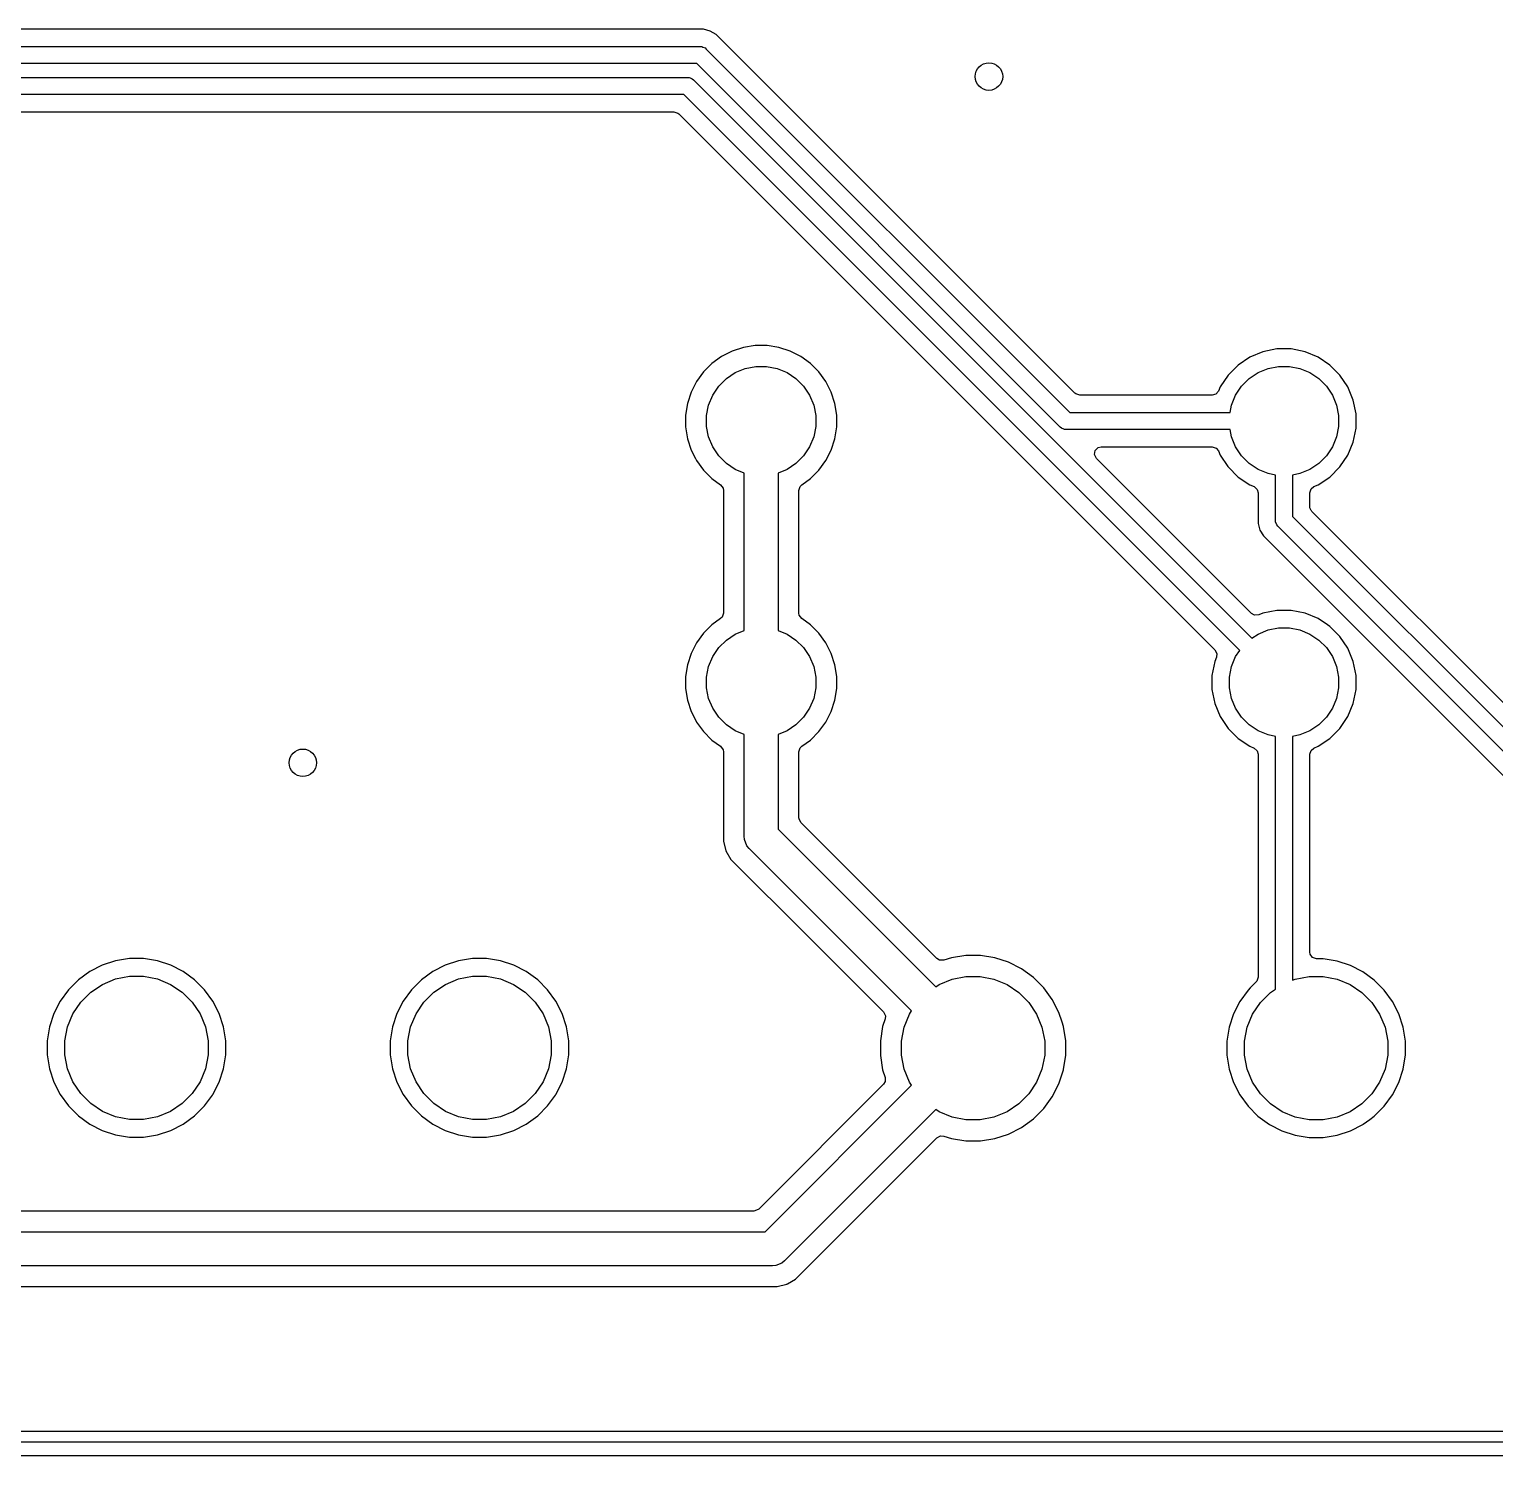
# Model space of a CAD drawing. Extents: x 0 to 130, y -140 to 0.
# Drawn here: x 63.51 to 84.87, y -140.1 to -119.31 of the extents above; entities that cross this region are included whole.
import ezdxf

# ---------------------------------------------------------------- set-up
doc = ezdxf.new("R2010")
doc.units = 0
doc.layers.add('BLACK', color=7, linetype='CONTINUOUS')

msp = doc.modelspace()

# ---------------------------------------------------------------- linework, layer by layer
at = {"layer": 'BLACK', "linetype": 'CONTINUOUS'}
for p, q in [((73.341831, -119.3105), (60.152545, -119.3105)), ((73.341832, -119.3105), (73.341831, -119.3105)), ((73.341834, -119.3105), (73.341832, -119.3105)), ((73.388091, -119.322895), (73.341834, -119.3105)), ((73.388092, -119.322895), (73.388091, -119.322895)), ((73.43733, -119.336088), (73.388092, -119.322895)), ((73.437337, -119.336091), (73.43733, -119.336088)), ((73.522959, -119.385525), (73.437337, -119.336091)), ((60.007777, -119.561), (73.292396, -119.561)), ((73.292396, -119.561), (73.316782, -119.563402)), ((73.316782, -119.563402), (73.316783, -119.563402)), ((73.316783, -119.563402), (73.32998, -119.568868)), ((73.32998, -119.568868), (73.361842, -119.582066)), ((73.361842, -119.582066), (73.361847, -119.582071)), ((73.361847, -119.582071), (73.380784, -119.597612)), ((73.522959, -119.385526), (73.522959, -119.385525)), ((77.800818, -123.663385), (73.522959, -119.385526)), ((73.380784, -119.597612), (78.678172, -124.895)), ((59.82138, -120.011), (73.106, -120.011)), ((73.24062, -119.811), (59.956, -119.811)), ((73.106, -120.011), (73.130386, -120.013402)), ((73.130386, -120.013402), (73.130387, -120.013402)), ((73.130387, -120.013402), (73.143584, -120.018868)), ((73.143584, -120.018868), (73.175446, -120.032066)), ((78.538008, -125.108388), (73.24062, -119.811)), ((73.175446, -120.032066), (73.175451, -120.032071)), ((73.175451, -120.032071), (73.194388, -120.047612)), ((73.194388, -120.047612), (81.331979, -128.185202)), ((73.054224, -120.261), (59.769604, -120.261)), ((81.155202, -128.361979), (73.054224, -120.261)), ((62.440545, -120.5115), (72.909455, -120.5115)), ((72.909455, -120.5115), (72.967646, -120.530407)), ((72.967646, -120.530407), (72.979459, -120.540496)), ((72.979459, -120.540496), (80.793669, -128.354707)), ((78.752937, -124.615504), (77.800818, -123.663385)), ((73.603214, -124.078766), (73.463073, -124.180585)), ((73.757558, -124.000125), (73.603214, -124.078766)), ((73.757561, -124.000123), (73.757558, -124.000125)), ((73.922293, -123.946598), (73.757561, -124.000123)), ((73.922297, -123.946597), (73.922293, -123.946598)), ((74.093386, -123.9195), (73.922297, -123.946597)), ((74.093389, -123.9195), (74.093386, -123.9195)), ((74.266611, -123.9195), (74.093389, -123.9195)), ((74.266614, -123.9195), (74.266611, -123.9195)), ((74.437702, -123.946597), (74.266614, -123.9195)), ((74.437706, -123.946598), (74.437702, -123.946597)), ((74.602438, -124.000123), (74.437706, -123.946598)), ((74.602441, -124.000125), (74.602438, -124.000123)), ((74.756785, -124.078766), (74.602441, -124.000125)), ((74.756787, -124.078767), (74.756785, -124.078766)), ((74.756788, -124.078768), (74.756787, -124.078767)), ((74.896928, -124.180586), (74.756788, -124.078768)), ((81.493581, -124.009869), (81.302402, -124.089058)), ((81.696532, -123.9695), (81.493581, -124.009869)), ((81.696535, -123.9695), (81.696532, -123.9695)), ((81.903465, -123.9695), (81.696535, -123.9695)), ((81.903467, -123.9695), (81.903465, -123.9695)), ((82.106418, -124.009869), (81.903467, -123.9695)), ((82.297597, -124.089058), (82.106418, -124.009869)), ((73.463073, -124.180585), (73.340585, -124.303073)), ((73.802883, -124.314463), (73.947772, -124.254448)), ((73.947772, -124.254448), (74.101586, -124.223852)), ((74.101586, -124.223852), (74.258414, -124.223852)), ((74.258414, -124.223852), (74.412228, -124.254448)), ((74.412228, -124.254448), (74.557117, -124.314463)), ((75.019414, -124.303072), (74.896928, -124.180586)), ((81.130348, -124.20402), (80.98402, -124.350348)), ((81.302402, -124.089058), (81.130348, -124.20402)), ((81.422883, -124.314463), (81.567772, -124.254448)), ((81.567772, -124.254448), (81.721586, -124.223852)), ((81.721586, -124.223852), (81.878414, -124.223852)), ((81.878414, -124.223852), (82.032228, -124.254448)), ((82.032228, -124.254448), (82.177117, -124.314463)), ((82.469651, -124.20402), (82.297597, -124.089058)), ((82.469655, -124.204023), (82.469651, -124.20402)), ((82.615977, -124.350345), (82.469655, -124.204023)), ((73.238766, -124.443214), (73.160125, -124.597558)), ((73.340585, -124.303073), (73.238766, -124.443214)), ((73.561592, -124.512485), (73.672485, -124.401592)), ((73.672485, -124.401592), (73.802883, -124.314463)), ((74.557117, -124.314463), (74.687515, -124.401592)), ((74.687515, -124.401592), (74.798408, -124.512485)), ((75.121232, -124.443212), (75.019414, -124.303072)), ((75.199873, -124.597555), (75.121232, -124.443212)), ((80.98402, -124.350348), (80.869058, -124.522402)), ((81.181592, -124.512485), (81.292485, -124.401592)), ((81.292485, -124.401592), (81.422883, -124.314463)), ((82.177117, -124.314463), (82.307515, -124.401592)), ((82.307515, -124.401592), (82.418408, -124.512485)), ((82.730941, -124.522402), (82.615977, -124.350345)), ((73.160123, -124.597561), (73.106598, -124.762293)), ((73.160125, -124.597558), (73.160123, -124.597561)), ((73.414448, -124.787772), (73.474463, -124.642883)), ((73.474463, -124.642883), (73.561592, -124.512485)), ((74.798408, -124.512485), (74.885537, -124.642883)), ((74.885537, -124.642883), (74.945552, -124.787772)), ((75.199873, -124.597557), (75.199873, -124.597555)), ((75.199874, -124.597558), (75.199873, -124.597557)), ((75.199876, -124.597561), (75.199874, -124.597558)), ((75.253401, -124.762293), (75.199876, -124.597561)), ((78.76475, -124.625593), (78.752937, -124.615504)), ((78.822941, -124.6445), (78.76475, -124.625593)), ((80.752334, -124.6445), (78.822941, -124.6445)), ((80.804061, -124.629912), (80.752334, -124.6445)), ((80.843798, -124.583386), (80.804061, -124.629912)), ((80.869058, -124.522402), (80.843798, -124.583386)), ((81.034448, -124.787772), (81.094463, -124.642883)), ((81.094463, -124.642883), (81.181592, -124.512485)), ((82.418408, -124.512485), (82.505537, -124.642883)), ((82.505537, -124.642883), (82.565552, -124.787772)), ((82.81013, -124.71358), (82.730941, -124.522402)), ((82.8505, -124.916535), (82.81013, -124.71358)), ((73.106597, -124.762297), (73.0795, -124.933385)), ((73.0795, -124.933385), (73.0795, -125.106614)), ((73.106598, -124.762293), (73.106597, -124.762297)), ((73.383852, -124.941586), (73.414448, -124.787772)), ((74.945552, -124.787772), (74.976148, -124.941586)), ((75.253402, -124.762297), (75.253401, -124.762293)), ((75.2805, -124.933385), (75.253402, -124.762297)), ((75.2805, -125.106614), (75.2805, -124.933385)), ((78.678172, -124.895), (81.013119, -124.895)), ((81.013119, -124.895), (81.034448, -124.787772)), ((82.565552, -124.787772), (82.596148, -124.941586)), ((82.8505, -125.123465), (82.8505, -124.916535)), ((73.0795, -125.106614), (73.106597, -125.277702)), ((73.383852, -125.098414), (73.383852, -124.941586)), ((73.414448, -125.252228), (73.383852, -125.098414)), ((74.976148, -125.098414), (74.945552, -125.252228)), ((74.976148, -124.941586), (74.976148, -125.098414)), ((75.253402, -125.277702), (75.2805, -125.106614)), ((78.556944, -125.123928), (78.538008, -125.108388)), ((78.55695, -125.123934), (78.556944, -125.123928)), ((78.588811, -125.137131), (78.55695, -125.123934)), ((78.602009, -125.142598), (78.588811, -125.137131)), ((78.60201, -125.142598), (78.602009, -125.142598)), ((78.626396, -125.145), (78.60201, -125.142598)), ((81.013119, -125.145), (78.626396, -125.145)), ((81.034448, -125.252228), (81.013119, -125.145)), ((82.596148, -125.098414), (82.565552, -125.252228)), ((82.596148, -124.941586), (82.596148, -125.098414)), ((82.81013, -125.32642), (82.8505, -125.123465)), ((73.106597, -125.277702), (73.106598, -125.277706)), ((73.106598, -125.277706), (73.160123, -125.442438)), ((73.474463, -125.397117), (73.414448, -125.252228)), ((74.945552, -125.252228), (74.885537, -125.397117)), ((75.199876, -125.442438), (75.253401, -125.277706)), ((75.253401, -125.277706), (75.253402, -125.277702)), ((81.094463, -125.397117), (81.034448, -125.252228)), ((82.565552, -125.252228), (82.505537, -125.397117)), ((82.730941, -125.517598), (82.81013, -125.32642)), ((73.160123, -125.442438), (73.160125, -125.442441)), ((73.160125, -125.442441), (73.222318, -125.564504)), ((73.222318, -125.564504), (73.238768, -125.596788)), ((73.561592, -125.527515), (73.474463, -125.397117)), ((73.672485, -125.638408), (73.561592, -125.527515)), ((74.798408, -125.527515), (74.687515, -125.638408)), ((74.885537, -125.397117), (74.798408, -125.527515)), ((75.121232, -125.596788), (75.199873, -125.442445)), ((75.199873, -125.442445), (75.199874, -125.44244)), ((75.199874, -125.44244), (75.199876, -125.442438)), ((79.037765, -125.509987), (79.047336, -125.449555)), ((79.065542, -125.564504), (79.037765, -125.509987)), ((79.047336, -125.449555), (79.090601, -125.40629)), ((81.324707, -127.823669), (79.065542, -125.564504)), ((79.090601, -125.40629), (79.135546, -125.3955)), ((79.135546, -125.3955), (80.752334, -125.3955)), ((80.752334, -125.3955), (80.810525, -125.414407)), ((80.810525, -125.414407), (80.843798, -125.456614)), ((80.843798, -125.456614), (80.869058, -125.517597)), ((80.869058, -125.517597), (80.97957, -125.682991)), ((81.181592, -125.527515), (81.094463, -125.397117)), ((81.292485, -125.638408), (81.181592, -125.527515)), ((82.418408, -125.527515), (82.307515, -125.638408)), ((82.505537, -125.397117), (82.418408, -125.527515)), ((82.615977, -125.689655), (82.730941, -125.517598)), ((73.238768, -125.596788), (73.340586, -125.736928)), ((73.340586, -125.736928), (73.463072, -125.859414)), ((73.802883, -125.725537), (73.672485, -125.638408)), ((73.93, -125.77819), (73.802883, -125.725537)), ((73.93, -128.071809), (73.93, -125.77819)), ((74.557117, -125.725537), (74.43, -125.77819)), ((74.43, -125.77819), (74.43, -128.071809)), ((74.687515, -125.638408), (74.557117, -125.725537)), ((74.896928, -125.859414), (75.019414, -125.736928)), ((75.019414, -125.736928), (75.121232, -125.596788)), ((80.97957, -125.682991), (80.984023, -125.689655)), ((80.984023, -125.689655), (81.130345, -125.835977)), ((81.422883, -125.725537), (81.292485, -125.638408)), ((81.567772, -125.785552), (81.422883, -125.725537)), ((81.675, -125.806881), (81.567772, -125.785552)), ((82.032228, -125.785552), (81.925, -125.806881)), ((82.177117, -125.725537), (82.032228, -125.785552)), ((82.307515, -125.638408), (82.177117, -125.725537)), ((82.469655, -125.835977), (82.615977, -125.689655)), ((73.463072, -125.859414), (73.588692, -125.950682)), ((73.588692, -125.950682), (73.624655, -126.000181)), ((73.624655, -126.000181), (73.6295, -126.030774)), ((74.7305, -126.030774), (74.749407, -125.972583)), ((74.749407, -125.972583), (74.771305, -125.950684)), ((74.771305, -125.950684), (74.896928, -125.859414)), ((81.130345, -125.835977), (81.302402, -125.950941)), ((81.302402, -125.950941), (81.363386, -125.976201)), ((81.363386, -125.976201), (81.40991, -126.015935)), ((81.675, -126.464), (81.675, -125.806881)), ((81.925, -125.806881), (81.925, -126.412223)), ((82.194407, -126.009473), (82.236612, -125.976201)), ((82.236612, -125.976201), (82.297598, -125.950941)), ((82.297598, -125.950941), (82.469655, -125.835977)), ((73.6295, -126.030774), (73.6295, -127.819225)), ((74.7305, -127.819225), (74.7305, -126.030774)), ((81.40991, -126.015935), (81.4245, -126.067664)), ((81.4245, -126.067664), (81.4245, -126.513435)), ((82.1755, -126.067664), (82.194407, -126.009473)), ((82.1755, -126.267455), (82.1755, -126.067664)), ((81.925, -126.412223), (88.852607, -133.33983)), ((82.176719, -126.282942), (82.1755, -126.267455)), ((82.187243, -126.303597), (82.176719, -126.282942)), ((82.194407, -126.325646), (82.187243, -126.303597)), ((82.200869, -126.330341), (82.194407, -126.325646)), ((82.204496, -126.337459), (82.200869, -126.330341)), ((88.834013, -132.966976), (82.204496, -126.337459)), ((81.4245, -126.513435), (81.429682, -126.532773)), ((81.429682, -126.532773), (81.450091, -126.608942)), ((81.450091, -126.608942), (81.499525, -126.694563)), ((81.677402, -126.488386), (81.675, -126.464)), ((81.696066, -126.533446), (81.677402, -126.488386)), ((81.696071, -126.533451), (81.696066, -126.533446)), ((81.711612, -126.552388), (81.696071, -126.533451)), ((88.67583, -133.516607), (81.711612, -126.552388)), ((81.499525, -126.694563), (81.499526, -126.694563)), ((81.499526, -126.694563), (88.302976, -133.498013)), ((73.588691, -127.899317), (73.463077, -127.990581)), ((73.610593, -127.877416), (73.588691, -127.899317)), ((73.6295, -127.819225), (73.610593, -127.877416)), ((74.735345, -127.849817), (74.7305, -127.819225)), ((74.771309, -127.899317), (74.735345, -127.849817)), ((74.896922, -127.990581), (74.771309, -127.899317)), ((81.371598, -127.849929), (81.324707, -127.823669)), ((81.432595, -127.84513), (81.371598, -127.849929)), ((81.493581, -127.819869), (81.432595, -127.84513)), ((81.696532, -127.7795), (81.493581, -127.819869)), ((81.696535, -127.7795), (81.696532, -127.7795)), ((81.903465, -127.7795), (81.696535, -127.7795)), ((81.903467, -127.7795), (81.903465, -127.7795)), ((82.106418, -127.819869), (81.903467, -127.7795)), ((82.297597, -127.899058), (82.106418, -127.819869)), ((82.434579, -127.990586), (82.297597, -127.899058)), ((73.340585, -128.113073), (73.238766, -128.253214)), ((73.463077, -127.990581), (73.340585, -128.113073)), ((73.672485, -128.211592), (73.802883, -128.124463)), ((73.802883, -128.124463), (73.93, -128.071809)), ((74.43, -128.071809), (74.557117, -128.124463)), ((74.557117, -128.124463), (74.687515, -128.211592)), ((74.896924, -127.990583), (74.896922, -127.990581)), ((74.896928, -127.990586), (74.896924, -127.990583)), ((75.019414, -128.113072), (74.896928, -127.990586)), ((75.121232, -128.253212), (75.019414, -128.113072)), ((81.331979, -128.185202), (81.422883, -128.124463)), ((81.422883, -128.124463), (81.567772, -128.064448)), ((81.567772, -128.064448), (81.721586, -128.033852)), ((81.721586, -128.033852), (81.878414, -128.033852)), ((81.878414, -128.033852), (82.032228, -128.064448)), ((82.032228, -128.064448), (82.177117, -128.124463)), ((82.177117, -128.124463), (82.307515, -128.211592)), ((82.469655, -128.014023), (82.434579, -127.990586)), ((82.615977, -128.160345), (82.469655, -128.014023)), ((73.238766, -128.253214), (73.160125, -128.407558)), ((73.474463, -128.452883), (73.561592, -128.322485)), ((73.561592, -128.322485), (73.672485, -128.211592)), ((74.687515, -128.211592), (74.798408, -128.322485)), ((74.798408, -128.322485), (74.885537, -128.452883)), ((75.199873, -128.407555), (75.121232, -128.253212)), ((82.307515, -128.211592), (82.418408, -128.322485)), ((82.418408, -128.322485), (82.505537, -128.452883)), ((82.730941, -128.332402), (82.615977, -128.160345)), ((82.81013, -128.52358), (82.730941, -128.332402)), ((73.160123, -128.407561), (73.106598, -128.572293)), ((73.160125, -128.407558), (73.160123, -128.407561)), ((73.414448, -128.597772), (73.474463, -128.452883)), ((74.885537, -128.452883), (74.945552, -128.597772)), ((75.199873, -128.407557), (75.199873, -128.407555)), ((75.199874, -128.407558), (75.199873, -128.407557)), ((75.199876, -128.407561), (75.199874, -128.407558)), ((75.253401, -128.572293), (75.199876, -128.407561)), ((80.789869, -128.523581), (80.7495, -128.726532)), ((80.81513, -128.462595), (80.789869, -128.523581)), ((80.793669, -128.354707), (80.821446, -128.409224)), ((80.821446, -128.409224), (80.81513, -128.462595)), ((81.034448, -128.597772), (81.094463, -128.452883)), ((81.094463, -128.452883), (81.155202, -128.361979)), ((82.505537, -128.452883), (82.565552, -128.597772)), ((82.8505, -128.726535), (82.81013, -128.52358)), ((73.106597, -128.572297), (73.0795, -128.743385)), ((73.0795, -128.743385), (73.0795, -128.916614)), ((73.106598, -128.572293), (73.106597, -128.572297)), ((73.383852, -128.751586), (73.414448, -128.597772)), ((73.383852, -128.908414), (73.383852, -128.751586)), ((74.945552, -128.597772), (74.976148, -128.751586)), ((74.976148, -128.751586), (74.976148, -128.908414)), ((75.253402, -128.572297), (75.253401, -128.572293)), ((75.2805, -128.743385), (75.253402, -128.572297)), ((75.2805, -128.916614), (75.2805, -128.743385)), ((80.7495, -128.726532), (80.7495, -128.933467)), ((81.003852, -128.751586), (81.034448, -128.597772)), ((81.003852, -128.908414), (81.003852, -128.751586)), ((82.565552, -128.597772), (82.596148, -128.751586)), ((82.596148, -128.751586), (82.596148, -128.908414)), ((82.8505, -128.933465), (82.8505, -128.726535)), ((73.0795, -128.916614), (73.106597, -129.087702)), ((73.414448, -129.062228), (73.383852, -128.908414)), ((74.976148, -128.908414), (74.945552, -129.062228)), ((75.253402, -129.087702), (75.2805, -128.916614)), ((80.7495, -128.933467), (80.789869, -129.136418)), ((81.034448, -129.062228), (81.003852, -128.908414)), ((82.596148, -128.908414), (82.565552, -129.062228)), ((82.81013, -129.13642), (82.8505, -128.933465)), ((73.106597, -129.087702), (73.106598, -129.087706)), ((73.106598, -129.087706), (73.160123, -129.252438)), ((73.474463, -129.207117), (73.414448, -129.062228)), ((74.945552, -129.062228), (74.885537, -129.207117)), ((75.199876, -129.252438), (75.253401, -129.087706)), ((75.253401, -129.087706), (75.253402, -129.087702)), ((80.789869, -129.136418), (80.869058, -129.327597)), ((81.094463, -129.207117), (81.034448, -129.062228)), ((82.565552, -129.062228), (82.505537, -129.207117)), ((82.730941, -129.327598), (82.81013, -129.13642)), ((73.160123, -129.252438), (73.160125, -129.252441)), ((73.160125, -129.252441), (73.198418, -129.327597)), ((73.198418, -129.327597), (73.238768, -129.406788)), ((73.238768, -129.406788), (73.340586, -129.546928)), ((73.561592, -129.337515), (73.474463, -129.207117)), ((73.672485, -129.448408), (73.561592, -129.337515)), ((74.798408, -129.337515), (74.687515, -129.448408)), ((74.885537, -129.207117), (74.798408, -129.337515)), ((75.019414, -129.546928), (75.121232, -129.406788)), ((75.121232, -129.406788), (75.199873, -129.252445)), ((75.199873, -129.252445), (75.199874, -129.25244)), ((75.199874, -129.25244), (75.199876, -129.252438)), ((80.869058, -129.327597), (80.98402, -129.499651)), ((81.181592, -129.337515), (81.094463, -129.207117)), ((81.292485, -129.448408), (81.181592, -129.337515)), ((82.418408, -129.337515), (82.307515, -129.448408)), ((82.505537, -129.207117), (82.418408, -129.337515)), ((82.615977, -129.499655), (82.730941, -129.327598)), ((73.340586, -129.546928), (73.463072, -129.669414)), ((73.802883, -129.535537), (73.672485, -129.448408)), ((73.93, -129.58819), (73.802883, -129.535537)), ((73.93, -131.072), (73.93, -129.58819)), ((74.557117, -129.535537), (74.43, -129.58819)), ((74.43, -129.58819), (74.43, -130.968446)), ((74.687515, -129.448408), (74.557117, -129.535537)), ((74.896928, -129.669414), (75.019414, -129.546928)), ((80.98402, -129.499651), (80.984023, -129.499655)), ((80.984023, -129.499655), (81.130345, -129.645977)), ((81.422883, -129.535537), (81.292485, -129.448408)), ((81.567772, -129.595552), (81.422883, -129.535537)), ((81.675, -129.616881), (81.567772, -129.595552)), ((81.675, -133.299486), (81.675, -129.616881)), ((82.032228, -129.595552), (81.925, -129.616881)), ((81.925, -129.616881), (81.925, -133.171036)), ((82.177117, -129.535537), (82.032228, -129.595552)), ((82.307515, -129.448408), (82.177117, -129.535537)), ((82.469655, -129.645977), (82.615977, -129.499655)), ((73.463072, -129.669414), (73.588692, -129.760682)), ((73.588692, -129.760682), (73.624655, -129.810181)), ((73.624655, -129.810181), (73.6295, -129.840774)), ((73.6295, -129.840774), (73.6295, -130.999526)), ((74.7305, -129.840774), (74.749407, -129.782583)), ((74.7305, -130.802967), (74.7305, -129.840774)), ((74.749407, -129.782583), (74.771305, -129.760684)), ((74.771305, -129.760684), (74.896928, -129.669414)), ((81.130345, -129.645977), (81.302402, -129.760941)), ((81.302402, -129.760941), (81.363386, -129.786201)), ((81.363386, -129.786201), (81.40991, -129.825935)), ((81.40991, -129.825935), (81.4245, -129.877664)), ((82.1755, -129.877664), (82.194407, -129.819473)), ((82.194407, -129.819473), (82.236612, -129.786201)), ((82.236612, -129.786201), (82.297598, -129.760941)), ((82.297598, -129.760941), (82.469655, -129.645977)), ((81.4245, -129.877664), (81.4245, -133.123308)), ((82.1755, -132.7605), (82.1755, -129.877664)), ((74.731719, -130.818454), (74.7305, -130.802967)), ((74.759496, -130.872971), (74.731719, -130.818454)), ((76.74094, -132.854415), (74.759496, -130.872971)), ((73.6295, -130.999526), (73.6295, -131.144474)), ((73.934804, -131.120773), (73.93, -131.072)), ((73.972133, -131.210893), (73.934804, -131.120773)), ((74.43, -130.968446), (76.726577, -133.265023)), ((73.6295, -131.144474), (73.667016, -131.284485)), ((73.667016, -131.284485), (73.73949, -131.410015)), ((73.972137, -131.210897), (73.972133, -131.210893)), ((74.003223, -131.248777), (73.972137, -131.210897)), ((76.373023, -133.618577), (74.003223, -131.248777)), ((73.73949, -131.410015), (74.854474, -132.524999)), ((74.854474, -132.524999), (75.962415, -133.63294)), ((77.16171, -132.8095), (76.951759, -132.842753)), ((77.161713, -132.8095), (77.16171, -132.8095)), ((77.374287, -132.8095), (77.161713, -132.8095)), ((77.37429, -132.8095), (77.374287, -132.8095)), ((77.584238, -132.842752), (77.37429, -132.8095)), ((82.180345, -132.791093), (82.1755, -132.7605)), ((82.216309, -132.840593), (82.180345, -132.791093)), ((64.394386, -133.043714), (64.228786, -133.164029)), ((64.39439, -133.043712), (64.394386, -133.043714)), ((64.57678, -132.95078), (64.39439, -133.043712)), ((64.77147, -132.887521), (64.57678, -132.95078)), ((64.973645, -132.8555), (64.77147, -132.887521)), ((64.973648, -132.8555), (64.973645, -132.8555)), ((65.178352, -132.8555), (64.973648, -132.8555)), ((65.178355, -132.8555), (65.178352, -132.8555)), ((65.380529, -132.887521), (65.178355, -132.8555)), ((65.575219, -132.95078), (65.380529, -132.887521)), ((65.757609, -133.043712), (65.575219, -132.95078)), ((65.757613, -133.043714), (65.757609, -133.043712)), ((65.923213, -133.164029), (65.757613, -133.043714)), ((69.394386, -133.043714), (69.228786, -133.164029)), ((69.39439, -133.043712), (69.394386, -133.043714)), ((69.57678, -132.95078), (69.39439, -133.043712)), ((69.77147, -132.887521), (69.57678, -132.95078)), ((69.973645, -132.8555), (69.77147, -132.887521)), ((69.973648, -132.8555), (69.973645, -132.8555)), ((70.178352, -132.8555), (69.973648, -132.8555)), ((70.178355, -132.8555), (70.178352, -132.8555)), ((70.380529, -132.887521), (70.178355, -132.8555)), ((70.575219, -132.95078), (70.380529, -132.887521)), ((70.757609, -133.043712), (70.575219, -132.95078)), ((70.757613, -133.043714), (70.757609, -133.043712)), ((70.923213, -133.164029), (70.757613, -133.043714)), ((76.780351, -132.878565), (76.74094, -132.854415)), ((76.841536, -132.878566), (76.780351, -132.878565)), ((76.951759, -132.842753), (76.841536, -132.878566)), ((77.786412, -132.908443), (77.584238, -132.842752)), ((77.975815, -133.004948), (77.786412, -132.908443)), ((77.975819, -133.00495), (77.975815, -133.004948)), ((78.147786, -133.129891), (77.975819, -133.00495)), ((82.2745, -132.8595), (82.216309, -132.840593)), ((82.370352, -132.8595), (82.2745, -132.8595)), ((82.370355, -132.8595), (82.370352, -132.8595)), ((82.572529, -132.891521), (82.370355, -132.8595)), ((82.767219, -132.95478), (82.572529, -132.891521)), ((82.949609, -133.047712), (82.767219, -132.95478)), ((82.949613, -133.047714), (82.949609, -133.047712)), ((83.115213, -133.168029), (82.949613, -133.047714)), ((64.228786, -133.164029), (64.084029, -133.308786)), ((64.409887, -133.344339), (64.581033, -133.229983)), ((64.581033, -133.229983), (64.771201, -133.151213)), ((64.771201, -133.151213), (64.973082, -133.111056)), ((64.973082, -133.111056), (65.178918, -133.111056)), ((65.178918, -133.111056), (65.380799, -133.151213)), ((65.380799, -133.151213), (65.570967, -133.229983)), ((65.570967, -133.229983), (65.742113, -133.344339)), ((65.923215, -133.164031), (65.923213, -133.164029)), ((65.923219, -133.164034), (65.923215, -133.164031)), ((66.067966, -133.308781), (65.923219, -133.164034)), ((69.228786, -133.164029), (69.084029, -133.308786)), ((69.409887, -133.344339), (69.581033, -133.229983)), ((69.581033, -133.229983), (69.771201, -133.151213)), ((69.771201, -133.151213), (69.973082, -133.111056)), ((69.973082, -133.111056), (70.178918, -133.111056)), ((70.178918, -133.111056), (70.380799, -133.151213)), ((70.380799, -133.151213), (70.570967, -133.229983)), ((70.570967, -133.229983), (70.742113, -133.344339)), ((70.923215, -133.164031), (70.923213, -133.164029)), ((70.923219, -133.164034), (70.923215, -133.164031)), ((71.067966, -133.308781), (70.923219, -133.164034)), ((76.726577, -133.265023), (76.773033, -133.233983)), ((76.773033, -133.233983), (76.963201, -133.155213)), ((76.963201, -133.155213), (77.165082, -133.115056)), ((77.165082, -133.115056), (77.370918, -133.115056)), ((77.370918, -133.115056), (77.572799, -133.155213)), ((77.572799, -133.155213), (77.762967, -133.233983)), ((77.762967, -133.233983), (77.934113, -133.348339)), ((78.147788, -133.129893), (78.147786, -133.129891)), ((78.147792, -133.129896), (78.147788, -133.129893)), ((78.298104, -133.280208), (78.147792, -133.129896)), ((81.395509, -133.193305), (81.308607, -133.280208)), ((81.405593, -133.181499), (81.395509, -133.193305)), ((81.4245, -133.123308), (81.405593, -133.181499)), ((81.925, -133.171036), (81.963201, -133.155213)), ((81.963201, -133.155213), (82.165082, -133.115056)), ((82.165082, -133.115056), (82.370918, -133.115056)), ((82.370918, -133.115056), (82.572799, -133.155213)), ((82.572799, -133.155213), (82.762967, -133.233983)), ((82.762967, -133.233983), (82.934113, -133.348339)), ((83.115215, -133.168031), (83.115213, -133.168029)), ((83.115219, -133.168034), (83.115215, -133.168031)), ((83.259966, -133.312781), (83.115219, -133.168034)), ((63.963712, -133.47439), (63.87078, -133.65678)), ((63.963714, -133.474386), (63.963712, -133.47439)), ((64.084029, -133.308786), (63.963714, -133.474386)), ((64.264339, -133.489887), (64.409887, -133.344339)), ((65.742113, -133.344339), (65.887661, -133.489887)), ((66.067968, -133.308784), (66.067966, -133.308781)), ((66.06797, -133.308786), (66.067968, -133.308784)), ((66.188285, -133.474386), (66.06797, -133.308786)), ((66.188287, -133.47439), (66.188285, -133.474386)), ((66.28122, -133.656781), (66.188287, -133.47439)), ((68.963712, -133.47439), (68.87078, -133.65678)), ((68.963714, -133.474386), (68.963712, -133.47439)), ((69.084029, -133.308786), (68.963714, -133.474386)), ((69.264339, -133.489887), (69.409887, -133.344339)), ((70.742113, -133.344339), (70.887661, -133.489887)), ((71.067968, -133.308784), (71.067966, -133.308781)), ((71.06797, -133.308786), (71.067968, -133.308784)), ((71.188285, -133.474386), (71.06797, -133.308786)), ((71.188287, -133.47439), (71.188285, -133.474386)), ((71.28122, -133.656781), (71.188287, -133.47439)), ((77.934113, -133.348339), (78.079661, -133.493887)), ((78.298106, -133.280211), (78.298104, -133.280208)), ((78.298108, -133.280213), (78.298106, -133.280211)), ((78.423049, -133.45218), (78.298108, -133.280213)), ((78.423051, -133.452184), (78.423049, -133.45218)), ((78.519557, -133.641588), (78.423051, -133.452184)), ((81.276029, -133.312786), (81.155714, -133.478386)), ((81.308607, -133.280208), (81.276029, -133.312786)), ((81.456339, -133.493887), (81.601887, -133.348339)), ((81.601887, -133.348339), (81.675, -133.299486)), ((82.934113, -133.348339), (83.079661, -133.493887)), ((83.259968, -133.312784), (83.259966, -133.312781)), ((83.25997, -133.312786), (83.259968, -133.312784)), ((83.380285, -133.478386), (83.25997, -133.312786)), ((63.87078, -133.65678), (63.807521, -133.85147)), ((64.071213, -133.851201), (64.149983, -133.661033)), ((64.149983, -133.661033), (64.264339, -133.489887)), ((65.887661, -133.489887), (66.002017, -133.661033)), ((66.002017, -133.661033), (66.080787, -133.851201)), ((66.344477, -133.851466), (66.28122, -133.656781)), ((68.87078, -133.65678), (68.807521, -133.85147)), ((69.071213, -133.851201), (69.149983, -133.661033)), ((69.149983, -133.661033), (69.264339, -133.489887)), ((70.887661, -133.489887), (71.002017, -133.661033)), ((71.002017, -133.661033), (71.080787, -133.851201)), ((71.344477, -133.851466), (71.28122, -133.656781)), ((75.962415, -133.63294), (75.990192, -133.687457)), ((75.990192, -133.687457), (75.986566, -133.733536)), ((76.263213, -133.855201), (76.341983, -133.665033)), ((76.341983, -133.665033), (76.373023, -133.618577)), ((78.079661, -133.493887), (78.194017, -133.665033)), ((78.194017, -133.665033), (78.272787, -133.855201)), ((78.565357, -133.782546), (78.519557, -133.641588)), ((81.06278, -133.66078), (80.999521, -133.85547)), ((81.155712, -133.47839), (81.06278, -133.66078)), ((81.155714, -133.478386), (81.155712, -133.47839)), ((81.263213, -133.855201), (81.341983, -133.665033)), ((81.341983, -133.665033), (81.456339, -133.493887)), ((83.079661, -133.493887), (83.194017, -133.665033)), ((83.194017, -133.665033), (83.272787, -133.855201)), ((83.380287, -133.47839), (83.380285, -133.478386)), ((83.47322, -133.660781), (83.380287, -133.47839)), ((83.536477, -133.855466), (83.47322, -133.660781)), ((63.807521, -133.85147), (63.7755, -134.053644)), ((64.031056, -134.053082), (64.071213, -133.851201)), ((66.080787, -133.851201), (66.120944, -134.053082)), ((66.344478, -133.85147), (66.344477, -133.851466)), ((66.3765, -134.053644), (66.344478, -133.85147)), ((68.807521, -133.85147), (68.7755, -134.053644)), ((69.031056, -134.053082), (69.071213, -133.851201)), ((71.080787, -133.851201), (71.120944, -134.053082)), ((71.344478, -133.85147), (71.344477, -133.851466)), ((71.3765, -134.053644), (71.344478, -133.85147)), ((75.950753, -133.843759), (75.9175, -134.053709)), ((75.986566, -133.733536), (75.950753, -133.843759)), ((76.223056, -134.057082), (76.263213, -133.855201)), ((78.272787, -133.855201), (78.312944, -134.057082)), ((78.585247, -133.843761), (78.565357, -133.782546)), ((78.6185, -134.053709), (78.585247, -133.843761)), ((80.999521, -133.85547), (80.9675, -134.057644)), ((81.223056, -134.057082), (81.263213, -133.855201)), ((83.272787, -133.855201), (83.312944, -134.057082)), ((83.536478, -133.85547), (83.536477, -133.855466)), ((83.5685, -134.057644), (83.536478, -133.85547)), ((63.7755, -134.053644), (63.7755, -134.258355)), ((64.031056, -134.258918), (64.031056, -134.053082)), ((66.120944, -134.053082), (66.120944, -134.258918)), ((66.3765, -134.258355), (66.3765, -134.053644)), ((68.7755, -134.053644), (68.7755, -134.258355)), ((69.031056, -134.258918), (69.031056, -134.053082)), ((71.120944, -134.053082), (71.120944, -134.258918)), ((71.3765, -134.258355), (71.3765, -134.053644)), ((75.9175, -134.053709), (75.9175, -134.26629)), ((76.223056, -134.262918), (76.223056, -134.057082)), ((78.312944, -134.057082), (78.312944, -134.262918)), ((78.6185, -134.26629), (78.6185, -134.053709)), ((80.9675, -134.057644), (80.9675, -134.262355)), ((81.223056, -134.262918), (81.223056, -134.057082)), ((83.312944, -134.057082), (83.312944, -134.262918)), ((83.5685, -134.262355), (83.5685, -134.057644)), ((63.7755, -134.258355), (63.807521, -134.460529)), ((64.071213, -134.460799), (64.031056, -134.258918)), ((66.120944, -134.258918), (66.080787, -134.460799)), ((66.344478, -134.460529), (66.3765, -134.258355)), ((68.7755, -134.258355), (68.807521, -134.460529)), ((69.071213, -134.460799), (69.031056, -134.258918)), ((71.120944, -134.258918), (71.080787, -134.460799)), ((71.344478, -134.460529), (71.3765, -134.258355)), ((75.9175, -134.26629), (75.950753, -134.47624)), ((76.263213, -134.464799), (76.223056, -134.262918)), ((78.312944, -134.262918), (78.272787, -134.464799)), ((78.586468, -134.468529), (78.6185, -134.26629)), ((80.9675, -134.262355), (80.999521, -134.464529)), ((81.263213, -134.464799), (81.223056, -134.262918)), ((83.312944, -134.262918), (83.272787, -134.464799)), ((83.537111, -134.460534), (83.5685, -134.262355)), ((63.807521, -134.460529), (63.87078, -134.655219)), ((64.149983, -134.650967), (64.071213, -134.460799)), ((66.080787, -134.460799), (66.002017, -134.650967)), ((66.28122, -134.655219), (66.344477, -134.460534)), ((66.344477, -134.460534), (66.344478, -134.460529)), ((68.807521, -134.460529), (68.87078, -134.655219)), ((69.149983, -134.650967), (69.071213, -134.460799)), ((71.080787, -134.460799), (71.002017, -134.650967)), ((71.28122, -134.655219), (71.344477, -134.460534)), ((71.344477, -134.460534), (71.344478, -134.460529)), ((75.950753, -134.47624), (75.986566, -134.586463)), ((76.341983, -134.654967), (76.263213, -134.464799)), ((78.272787, -134.464799), (78.194017, -134.654967)), ((78.519557, -134.678412), (78.585246, -134.476243)), ((78.585246, -134.476243), (78.586468, -134.468529)), ((80.999521, -134.464529), (81.06278, -134.659219)), ((81.341983, -134.654967), (81.263213, -134.464799)), ((83.272787, -134.464799), (83.194017, -134.654967)), ((83.47322, -134.659219), (83.536477, -134.464534)), ((83.536477, -134.464534), (83.537111, -134.460534)), ((63.87078, -134.655219), (63.963712, -134.837609)), ((64.264339, -134.822113), (64.149983, -134.650967)), ((66.002017, -134.650967), (65.887661, -134.822113)), ((66.188287, -134.83761), (66.28122, -134.655219)), ((68.87078, -134.655219), (68.963712, -134.837609)), ((69.264339, -134.822113), (69.149983, -134.650967)), ((71.002017, -134.650967), (70.887661, -134.822113)), ((71.188287, -134.83761), (71.28122, -134.655219)), ((75.962415, -134.687059), (74.143971, -136.505504)), ((74.239446, -136.835), (76.373023, -134.701422)), ((75.986565, -134.647648), (75.962415, -134.687059)), ((75.986566, -134.586463), (75.986565, -134.647648)), ((76.373023, -134.701422), (76.341983, -134.654967)), ((78.194017, -134.654967), (78.079661, -134.826113)), ((78.423051, -134.867816), (78.519557, -134.678412)), ((81.06278, -134.659219), (81.155712, -134.841609)), ((81.456339, -134.826113), (81.341983, -134.654967)), ((83.194017, -134.654967), (83.079661, -134.826113)), ((83.380287, -134.84161), (83.47322, -134.659219)), ((63.963712, -134.837609), (63.963714, -134.837613)), ((63.963714, -134.837613), (64.084029, -135.003213)), ((64.409887, -134.967661), (64.264339, -134.822113)), ((64.581033, -135.082017), (64.409887, -134.967661)), ((65.742113, -134.967661), (65.570967, -135.082017)), ((65.887661, -134.822113), (65.742113, -134.967661)), ((66.067966, -135.003219), (66.182475, -134.84561)), ((66.182475, -134.84561), (66.188285, -134.837613)), ((66.188285, -134.837613), (66.188287, -134.83761)), ((68.963712, -134.837609), (68.963714, -134.837613)), ((68.963714, -134.837613), (69.084029, -135.003213)), ((69.409887, -134.967661), (69.264339, -134.822113)), ((69.581033, -135.082017), (69.409887, -134.967661)), ((70.742113, -134.967661), (70.570967, -135.082017)), ((70.887661, -134.822113), (70.742113, -134.967661)), ((71.067966, -135.003219), (71.182475, -134.84561)), ((71.182475, -134.84561), (71.188285, -134.837613)), ((71.188285, -134.837613), (71.188287, -134.83761)), ((77.934113, -134.971661), (77.762967, -135.086017)), ((78.079661, -134.826113), (77.934113, -134.971661)), ((78.298104, -135.039792), (78.423051, -134.867816)), ((81.155712, -134.841609), (81.155714, -134.841613)), ((81.155714, -134.841613), (81.276029, -135.007213)), ((81.601887, -134.971661), (81.456339, -134.826113)), ((81.773033, -135.086017), (81.601887, -134.971661)), ((82.934113, -134.971661), (82.762967, -135.086017)), ((83.079661, -134.826113), (82.934113, -134.971661)), ((83.259966, -135.007219), (83.380287, -134.84161)), ((64.084029, -135.003213), (64.084031, -135.003215)), ((64.084031, -135.003215), (64.084034, -135.003219)), ((64.084034, -135.003219), (64.228781, -135.147966)), ((64.228781, -135.147966), (64.228784, -135.147968)), ((64.228784, -135.147968), (64.228786, -135.14797)), ((64.228786, -135.14797), (64.394386, -135.268285)), ((64.771201, -135.160787), (64.581033, -135.082017)), ((64.973082, -135.200944), (64.771201, -135.160787)), ((65.380799, -135.160787), (65.178918, -135.200944)), ((65.570967, -135.082017), (65.380799, -135.160787)), ((65.75761, -135.268287), (65.923219, -135.147966)), ((65.923219, -135.147966), (66.067966, -135.003219)), ((69.084029, -135.003213), (69.084031, -135.003215)), ((69.084031, -135.003215), (69.084034, -135.003219)), ((69.084034, -135.003219), (69.228781, -135.147966)), ((69.228781, -135.147966), (69.228784, -135.147968)), ((69.228784, -135.147968), (69.228786, -135.14797)), ((69.228786, -135.14797), (69.394386, -135.268285)), ((69.771201, -135.160787), (69.581033, -135.082017)), ((69.973082, -135.200944), (69.771201, -135.160787)), ((70.380799, -135.160787), (70.178918, -135.200944)), ((70.570967, -135.082017), (70.380799, -135.160787)), ((70.75761, -135.268287), (70.923219, -135.147966)), ((70.923219, -135.147966), (71.067966, -135.003219)), ((76.726577, -135.054976), (74.519777, -137.261777)), ((76.773033, -135.086017), (76.726577, -135.054976)), ((76.963201, -135.164787), (76.773033, -135.086017)), ((77.165082, -135.204944), (76.963201, -135.164787)), ((77.572799, -135.164787), (77.370918, -135.204944)), ((77.762967, -135.086017), (77.572799, -135.164787)), ((78.147792, -135.190104), (78.298104, -135.039792)), ((81.276029, -135.007213), (81.276031, -135.007215)), ((81.276031, -135.007215), (81.276034, -135.007219)), ((81.276034, -135.007219), (81.420781, -135.151966)), ((81.420781, -135.151966), (81.420784, -135.151968)), ((81.420784, -135.151968), (81.420786, -135.15197)), ((81.420786, -135.15197), (81.586386, -135.272285)), ((81.963201, -135.164787), (81.773033, -135.086017)), ((82.165082, -135.204944), (81.963201, -135.164787)), ((82.572799, -135.164787), (82.370918, -135.204944)), ((82.762967, -135.086017), (82.572799, -135.164787)), ((83.050699, -135.198842), (83.115219, -135.151966)), ((83.115219, -135.151966), (83.259966, -135.007219)), ((64.394386, -135.268285), (64.39439, -135.268287)), ((64.39439, -135.268287), (64.576781, -135.36122)), ((64.576781, -135.36122), (64.771466, -135.424477)), ((65.178918, -135.200944), (64.973082, -135.200944)), ((65.380534, -135.424477), (65.575219, -135.36122)), ((65.575219, -135.36122), (65.75761, -135.268287)), ((69.394386, -135.268285), (69.39439, -135.268287)), ((69.39439, -135.268287), (69.576781, -135.36122)), ((69.576781, -135.36122), (69.771466, -135.424477)), ((70.178918, -135.200944), (69.973082, -135.200944)), ((70.380534, -135.424477), (70.575219, -135.36122)), ((70.575219, -135.36122), (70.75761, -135.268287)), ((77.370918, -135.204944), (77.165082, -135.204944)), ((77.786412, -135.411557), (77.975816, -135.315051)), ((77.975816, -135.315051), (78.147792, -135.190104)), ((81.586386, -135.272285), (81.58639, -135.272287)), ((81.58639, -135.272287), (81.768781, -135.36522)), ((81.768781, -135.36522), (81.963466, -135.428477)), ((82.370918, -135.204944), (82.165082, -135.204944)), ((82.572534, -135.428477), (82.767219, -135.36522)), ((82.767219, -135.36522), (82.94961, -135.272287)), ((82.94961, -135.272287), (82.955119, -135.268285)), ((82.955119, -135.268285), (83.050699, -135.198842)), ((64.771466, -135.424477), (64.771467, -135.424477)), ((64.771467, -135.424477), (64.77147, -135.424478)), ((64.77147, -135.424478), (64.973645, -135.4565)), ((64.973645, -135.4565), (64.973648, -135.4565)), ((64.973648, -135.4565), (65.178355, -135.4565)), ((65.178355, -135.4565), (65.380529, -135.424478)), ((65.380529, -135.424478), (65.38053, -135.424477)), ((65.38053, -135.424477), (65.380534, -135.424477)), ((69.771466, -135.424477), (69.771467, -135.424477)), ((69.771467, -135.424477), (69.77147, -135.424478)), ((69.77147, -135.424478), (69.973645, -135.4565)), ((69.973645, -135.4565), (69.973648, -135.4565)), ((69.973648, -135.4565), (70.178355, -135.4565)), ((70.178355, -135.4565), (70.380529, -135.424478)), ((70.380529, -135.424478), (70.38053, -135.424477)), ((70.38053, -135.424477), (70.380534, -135.424477)), ((75.340923, -136.865601), (76.740942, -135.46558)), ((76.740942, -135.46558), (76.795457, -135.437805)), ((76.795457, -135.437805), (76.841533, -135.441431)), ((76.841533, -135.441431), (76.951757, -135.477246)), ((76.951757, -135.477246), (76.95176, -135.477246)), ((76.95176, -135.477246), (76.951762, -135.477247)), ((76.951762, -135.477247), (76.95176, -135.477247)), ((76.95176, -135.477247), (77.16171, -135.5105)), ((77.16171, -135.5105), (77.161713, -135.5105)), ((77.161713, -135.5105), (77.37429, -135.5105)), ((77.37429, -135.5105), (77.584238, -135.477247)), ((77.584238, -135.477247), (77.584239, -135.477246)), ((77.584239, -135.477246), (77.584243, -135.477246)), ((77.584243, -135.477246), (77.786412, -135.411557)), ((81.963466, -135.428477), (81.963467, -135.428477)), ((81.963467, -135.428477), (81.96347, -135.428478)), ((81.96347, -135.428478), (82.165645, -135.4605)), ((82.165645, -135.4605), (82.165648, -135.4605)), ((82.165648, -135.4605), (82.370355, -135.4605)), ((82.370355, -135.4605), (82.572529, -135.428478)), ((82.572529, -135.428478), (82.57253, -135.428477)), ((82.57253, -135.428477), (82.572534, -135.428477)), ((74.073967, -136.5345), (12.854033, -136.5345)), ((74.089454, -136.533281), (74.073967, -136.5345)), ((74.143971, -136.505504), (74.089454, -136.533281)), ((12.688554, -136.835), (74.239446, -136.835)), ((74.681015, -137.52551), (75.340923, -136.865601)), ((74.481893, -137.292867), (74.391773, -137.330196)), ((74.481897, -137.292862), (74.481893, -137.292867)), ((74.519777, -137.261777), (74.481897, -137.292862)), ((74.343, -137.335), (12.585, -137.335)), ((74.391773, -137.330196), (74.343, -137.335)), ((74.622594, -137.559239), (74.681015, -137.52551)), ((12.512526, -137.6355), (74.415474, -137.6355)), ((74.415474, -137.6355), (74.415475, -137.6355)), ((74.415475, -137.6355), (74.555485, -137.597984)), ((74.555485, -137.597984), (74.557816, -137.596638)), ((74.557816, -137.596638), (74.564176, -137.592967)), ((74.564176, -137.592967), (74.622594, -137.559239)), ((129.6505, -139.7495), (0.3495, -139.7495)), ((0.1, -139.9), (129.9, -139.9)), ((130, -140.1), (0, -140.1))]:
    msp.add_line(p, q, dxfattribs=at)
at = {"layer": 'BLACK'}
for centre in [(77.5, -120), (67.5, -130)]:
    msp.add_circle(centre, 0.2, dxfattribs=at)

doc.saveas('drawing.dxf')
